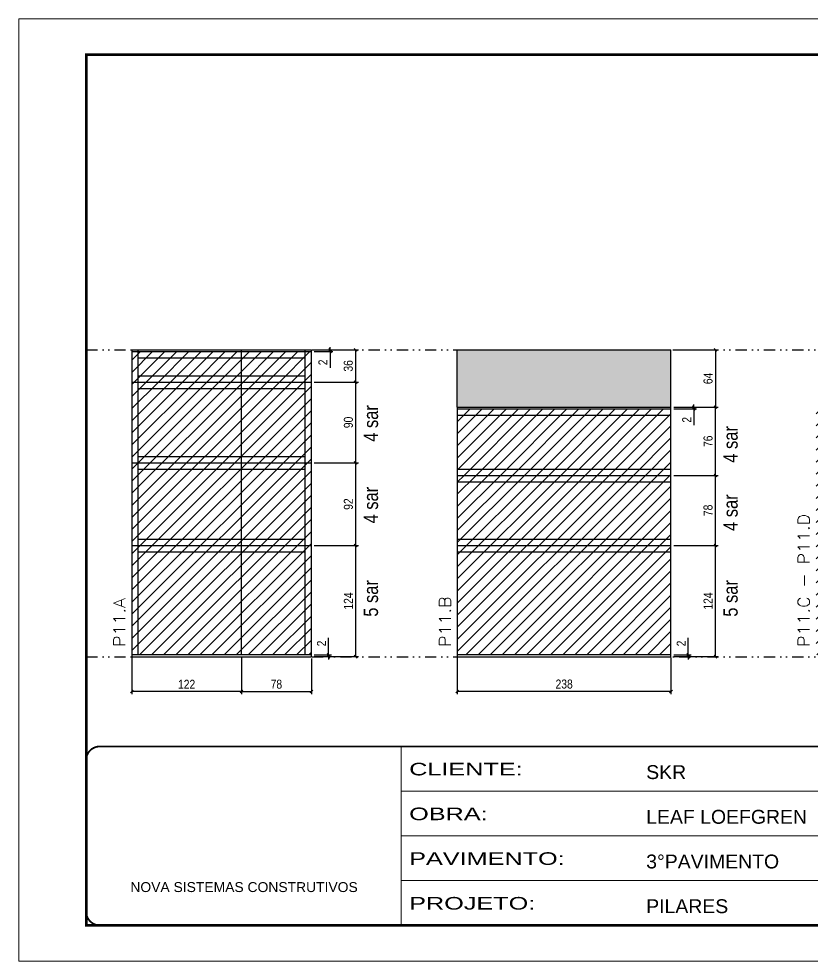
# Model space of a CAD drawing. Extents: x 14400 to 27878, y -21631 to 6985.
# Drawn here: x 19168 to 20052, y -6700 to -5650 of the extents above; entities that cross this region are included whole.
import ezdxf

# ---------------------------------------------------------------- set-up
doc = ezdxf.new("R2010")
doc.units = 0
for name, pattern in [('CONTINUO', [0]), ('DASHED', [0.75, 0.5, -0.25]), ('DIVIDE2', [0.625, 0.25, -0.125, 0, -0.125, 0, -0.125])]:
    doc.linetypes.add(name, pattern=pattern)
for name, color, linetype in [('COTA', 241, 'Continuous'), ('NOMENCLATURA', 7, 'Continuous'), ('Nível', 160, 'Continuous'), ('Painéis', 200, 'Continuous'), ('SARR_2.2x7', 40, 'Continuous')]:
    doc.layers.add(name, color=color, linetype=linetype)
for name, color, linetype, lineweight in [('Folhas', 255, 'Continuous', 9), ('Hachura', 251, 'Continuous', 9), ('SARRAFO DE PRESSAO', 251, 'DASHED', 9), ('Texto Seção', 7, 'Continuous', 15)]:
    doc.layers.add(name, color=color, linetype=linetype, lineweight=lineweight)
doc.styles.add('ARIAL', font='arial.ttf')
doc.styles.add('ARIAL_NARROW', font='ARIALN.TTF', dxfattribs={"height": 0.2})
doc.styles.add('COTA TECNICA', font='techl___.ttf', dxfattribs={"height": 10})
doc.styles.add('COTA TECNICA-50', font='techl___.ttf', dxfattribs={"height": 10})
doc.styles.add('REGUA-120', font='ROMANS.shx', dxfattribs={"height": 15})
doc.styles.add('Tecnologia', font='')
doc.styles.get('Tecnologia').set_extended_font_data('Forgotten Futurist')
doc.dimstyles.new('COTA PAINEL-50', dxfattribs={"dimtxt": 10, "dimasz": 3, "dimexe": 3, "dimexo": 3, "dimgap": 3, "dimtad": 1, "dimdec": 1, "dimzin": 12, "dimdsep": 46, "dimtxsty": 'COTA TECNICA-50', "dimblk1": 'OBLIQUE', "dimblk2": 'OBLIQUE', "dimsah": 1, "dimcen": 0.9, "dimclrd": 4, "dimclre": 4, "dimclrt": 240, "dimadec": 1, "dimazin": 3, "dimtfac": 1, "dimtdec": 1, "dimtmove": 0, "dimatfit": 3, "dimfxl": 1, "dimtolj": 1, "dimtzin": 12, "dimarcsym": 0})
doc.dimstyles.new('PAINEL', dxfattribs={"dimtxt": 10, "dimasz": 3, "dimexe": 3, "dimexo": 3, "dimgap": 3, "dimtad": 1, "dimdec": 1, "dimzin": 12, "dimdsep": 46, "dimtxsty": 'COTA TECNICA', "dimblk1": 'OBLIQUE', "dimblk2": 'OBLIQUE', "dimsah": 1, "dimcen": 0.9, "dimclrd": 4, "dimclre": 4, "dimclrt": 240, "dimadec": 1, "dimazin": 3, "dimtfac": 1, "dimtdec": 1, "dimtmove": 0, "dimatfit": 3, "dimfxl": 1, "dimtolj": 1, "dimtzin": 12, "dimarcsym": 0})

# ---------------------------------------------------------------- blocks, each defined once
blk = doc.blocks.new('9999999999')
at = {"color": 30, "linetype": 'CONTINUO'}
for p, q in [((98564.6, 34230.2), (98564.6, 34429.4)), ((98564.6, 34379.6), (99584, 34379.6)), ((98564.6, 34329.8), (99488, 34329.8)), ((98564.6, 34280), (99488, 34280))]:
    blk.add_line(p, q, dxfattribs=at)
at = {"color": 30, "linetype": 'CONTINUO', "const_width": 2}
blk.add_lwpolyline([(99584, 34230.2), (99584, 34414.4, 0.414214), (99569, 34429.4), (98229, 34429.4, 0.414214), (98214, 34414.4), (98214, 34245.2, 0.414214), (98229, 34230.2), (99584, 34230.2)], format="xyb", dxfattribs=at)
at = {"layer": 'Folhas'}
blk.add_lwpolyline([(98139, 34190.2), (99624, 34190.2), (99624, 35240.2), (98139, 35240.2)], close=True, dxfattribs=at)
at = {"layer": 'Folhas', "color": 30, "const_width": 3}
blk.add_lwpolyline([(98214, 34230.2), (99584, 34230.2), (99584, 35200.2), (98214, 35200.2)], close=True, dxfattribs=at)
at = {"color": 7, "linetype": 'Continuous', "ltscale": 5, "style": 'ARIAL'}
for s, height, p in [('SKR', 15.48, (98837.7, 34393.1)), ('LEAF LOEFGREN', 15.483, (98837.7, 34343.3)), ('3°PAVIMENTO', 15.483, (98837.7, 34293.5)), ('NOVA SISTEMAS CONSTRUTIVOS', 11.059, (98263.2, 34267.2)), ('PILARES', 15.48, (98837.7, 34243.7))]:
    blk.add_text(s, height=height, dxfattribs=at).set_placement(p)
at = {"layer": 'Folhas', "color": 7, "style": 'Tecnologia', "width": 1.5}
for s, p in [('CLIENTE:', (98573.7, 34397.2)), ('OBRA:', (98573.7, 34347.3)), ('PAVIMENTO:', (98573.7, 34297.5)), ('PROJETO:', (98573.7, 34247.7))]:
    blk.add_text(s, height=14, dxfattribs=at).set_placement(p)
blk = doc.blocks.new('_Oblique')
at = {"color": 0, "linetype": 'ByBlock', "lineweight": -2}
blk.add_line((-0.5, -0.5), (0.5, 0.5), dxfattribs=at)
blk = doc.blocks.new('*D1324')
at = {"layer": 'COTA', "color": 4, "lineweight": -2, "transparency": 16777216}
for p, q in [((19294.3, -6361.3), (19294.3, -6402.1)), ((19416.3, -6361.3), (19416.3, -6402.1)), ((19416.3, -6399.1), (19294.3, -6399.1))]:
    blk.add_line(p, q, dxfattribs=at)
at = {"layer": 'Defpoints', "color": 0, "transparency": 16777216}
for p in [(19294.3, -6358.3), (19416.3, -6358.3), (19294.3, -6399.1)]:
    blk.add_point(p, dxfattribs=at)
at = {"layer": 'COTA', "color": 4, "lineweight": -2, "transparency": 16777216, "xscale": 3, "yscale": 3, "zscale": 3, "rotation": 180}
blk.add_blockref('_Oblique', (19294.3, -6399.1), dxfattribs=at)
at = {"layer": 'COTA', "color": 4, "lineweight": -2, "transparency": 16777216, "xscale": 3, "yscale": 3, "zscale": 3}
blk.add_blockref('_Oblique', (19416.3, -6399.1), dxfattribs=at)
at = {"layer": 'COTA', "color": 240, "transparency": 16777216, "insert": (19355.3, -6391.1), "char_height": 10, "attachment_point": 5, "style": 'COTA TECNICA'}
blk.add_mtext('\\A1;122', dxfattribs=at)
blk = doc.blocks.new('*D1325')
at = {"layer": 'COTA', "color": 4, "lineweight": -2, "transparency": 16777216}
for p, q in [((19513.5, -6358.3), (19513.5, -6339.5)), ((19497.3, -6358.3), (19516.5, -6358.3)), ((19497.3, -6360.3), (19516.5, -6360.3)), ((19513.5, -6360.3), (19513.5, -6358.3)), ((19513.5, -6360.3), (19513.5, -6363.3))]:
    blk.add_line(p, q, dxfattribs=at)
at = {"layer": 'Defpoints', "color": 0, "transparency": 16777216}
for p in [(19494.3, -6358.3), (19494.3, -6360.3), (19513.5, -6360.3)]:
    blk.add_point(p, dxfattribs=at)
at = {"layer": 'COTA', "color": 4, "lineweight": -2, "transparency": 16777216, "xscale": 3, "yscale": 3, "zscale": 3}
for p, rotation in [((19513.5, -6358.3), 270), ((19513.5, -6360.3), 90)]:
    blk.add_blockref('_Oblique', p, dxfattribs=dict(at, rotation=rotation))
at = {"layer": 'COTA', "color": 240, "transparency": 16777216, "insert": (19505.5, -6345.6), "char_height": 10, "attachment_point": 5, "rotation": 90, "style": 'COTA TECNICA-50'}
blk.add_mtext('\\A1;2', dxfattribs=at)
blk = doc.blocks.new('*D1326')
at = {"layer": 'COTA', "color": 4, "lineweight": -2, "transparency": 16777216}
for p, q in [((19497.3, -6144.3), (19546.6, -6144.3)), ((19543.6, -6236.3), (19543.6, -6144.3)), ((19497.3, -6236.3), (19546.6, -6236.3))]:
    blk.add_line(p, q, dxfattribs=at)
at = {"layer": 'Defpoints', "color": 0, "transparency": 16777216}
for p in [(19494.3, -6144.3), (19543.6, -6144.3), (19494.3, -6236.3)]:
    blk.add_point(p, dxfattribs=at)
at = {"layer": 'COTA', "color": 4, "lineweight": -2, "transparency": 16777216, "xscale": 3, "yscale": 3, "zscale": 3}
for p, rotation in [((19543.6, -6144.3), 90), ((19543.6, -6236.3), 270)]:
    blk.add_blockref('_Oblique', p, dxfattribs=dict(at, rotation=rotation))
at = {"layer": 'COTA', "color": 240, "transparency": 16777216, "insert": (19535.5, -6190.3), "char_height": 10, "attachment_point": 5, "rotation": 90, "style": 'COTA TECNICA-50'}
blk.add_mtext('\\A1;92', dxfattribs=at)
blk = doc.blocks.new('*D1327')
at = {"layer": 'COTA', "color": 4, "linetype": 'ByBlock', "lineweight": -2, "transparency": 16777216}
for p, q in [((19497.3, -6236.3), (19546.6, -6236.3)), ((19543.6, -6360.3), (19543.6, -6236.3)), ((19497.3, -6360.3), (19546.6, -6360.3))]:
    blk.add_line(p, q, dxfattribs=at)
at = {"layer": 'Defpoints', "color": 0, "linetype": 'ByBlock', "transparency": 16777216}
for p in [(19494.3, -6236.3), (19543.6, -6236.3), (19494.3, -6360.3)]:
    blk.add_point(p, dxfattribs=at)
at = {"layer": 'COTA', "color": 4, "linetype": 'ByBlock', "lineweight": -2, "transparency": 16777216, "xscale": 3, "yscale": 3, "zscale": 3}
for p, rotation in [((19543.6, -6236.3), 90), ((19543.6, -6360.3), 270)]:
    blk.add_blockref('_Oblique', p, dxfattribs=dict(at, rotation=rotation))
at = {"layer": 'COTA', "color": 240, "linetype": 'ByBlock', "transparency": 16777216, "insert": (19535.5, -6298.3), "char_height": 10, "attachment_point": 5, "rotation": 90, "style": 'COTA TECNICA'}
blk.add_mtext('\\A1;124', dxfattribs=at)
blk = doc.blocks.new('*D1328')
at = {"layer": 'COTA', "color": 4, "linetype": 'ByBlock', "lineweight": -2, "transparency": 16777216}
for p, q in [((19497.3, -6236.3), (19546.6, -6236.3)), ((19543.6, -6360.3), (19543.6, -6236.3)), ((19497.3, -6360.3), (19546.6, -6360.3))]:
    blk.add_line(p, q, dxfattribs=at)
at = {"layer": 'Defpoints', "color": 0, "linetype": 'ByBlock', "transparency": 16777216}
for p in [(19494.3, -6236.3), (19543.6, -6236.3), (19494.3, -6360.3)]:
    blk.add_point(p, dxfattribs=at)
at = {"layer": 'COTA', "color": 4, "linetype": 'ByBlock', "lineweight": -2, "transparency": 16777216, "xscale": 3, "yscale": 3, "zscale": 3}
for p, rotation in [((19543.6, -6236.3), 90), ((19543.6, -6360.3), 270)]:
    blk.add_blockref('_Oblique', p, dxfattribs=dict(at, rotation=rotation))
at = {"layer": 'COTA', "color": 240, "linetype": 'ByBlock', "transparency": 16777216, "insert": (19535.5, -6298.3), "char_height": 10, "attachment_point": 5, "rotation": 90, "style": 'COTA TECNICA'}
blk.add_mtext('\\A1;124', dxfattribs=at)
blk = doc.blocks.new('*D1329')
at = {"layer": 'COTA', "color": 4, "lineweight": -2, "transparency": 16777216}
for p, q in [((19656.8, -6361.3), (19656.8, -6402.1)), ((19894.8, -6361.3), (19894.8, -6402.1)), ((19894.8, -6399.1), (19656.8, -6399.1))]:
    blk.add_line(p, q, dxfattribs=at)
at = {"layer": 'Defpoints', "color": 0, "transparency": 16777216}
for p in [(19656.8, -6358.3), (19894.8, -6358.3), (19656.8, -6399.1)]:
    blk.add_point(p, dxfattribs=at)
at = {"layer": 'COTA', "color": 4, "lineweight": -2, "transparency": 16777216, "xscale": 3, "yscale": 3, "zscale": 3, "rotation": 180}
blk.add_blockref('_Oblique', (19656.8, -6399.1), dxfattribs=at)
at = {"layer": 'COTA', "color": 4, "lineweight": -2, "transparency": 16777216, "xscale": 3, "yscale": 3, "zscale": 3}
blk.add_blockref('_Oblique', (19894.8, -6399.1), dxfattribs=at)
at = {"layer": 'COTA', "color": 240, "transparency": 16777216, "insert": (19775.8, -6390.9), "char_height": 10, "attachment_point": 5, "style": 'COTA TECNICA'}
blk.add_mtext('\\A1;238', dxfattribs=at)
blk = doc.blocks.new('*D1330')
at = {"layer": 'COTA', "color": 4, "lineweight": -2, "transparency": 16777216}
for p, q in [((19914.1, -6358.3), (19914.1, -6339.5)), ((19897.8, -6358.3), (19917.1, -6358.3)), ((19897.8, -6360.3), (19917.1, -6360.3)), ((19914.1, -6360.3), (19914.1, -6358.3)), ((19914.1, -6360.3), (19914.1, -6363.3))]:
    blk.add_line(p, q, dxfattribs=at)
at = {"layer": 'Defpoints', "color": 0, "transparency": 16777216}
for p in [(19894.8, -6358.3), (19894.8, -6360.3), (19914.1, -6360.3)]:
    blk.add_point(p, dxfattribs=at)
at = {"layer": 'COTA', "color": 4, "lineweight": -2, "transparency": 16777216, "xscale": 3, "yscale": 3, "zscale": 3}
for p, rotation in [((19914.1, -6358.3), 270), ((19914.1, -6360.3), 90)]:
    blk.add_blockref('_Oblique', p, dxfattribs=dict(at, rotation=rotation))
at = {"layer": 'COTA', "color": 240, "transparency": 16777216, "insert": (19906.1, -6345.6), "char_height": 10, "attachment_point": 5, "rotation": 90, "style": 'COTA TECNICA-50'}
blk.add_mtext('\\A1;2', dxfattribs=at)
blk = doc.blocks.new('*D1331')
at = {"layer": 'COTA', "color": 4, "linetype": 'ByBlock', "lineweight": -2, "transparency": 16777216}
for p, q in [((19897.8, -6236.3), (19947.2, -6236.3)), ((19944.2, -6360.3), (19944.2, -6236.3)), ((19897.8, -6360.3), (19947.2, -6360.3))]:
    blk.add_line(p, q, dxfattribs=at)
at = {"layer": 'Defpoints', "color": 0, "linetype": 'ByBlock', "transparency": 16777216}
for p in [(19894.8, -6236.3), (19944.2, -6236.3), (19894.8, -6360.3)]:
    blk.add_point(p, dxfattribs=at)
at = {"layer": 'COTA', "color": 4, "linetype": 'ByBlock', "lineweight": -2, "transparency": 16777216, "xscale": 3, "yscale": 3, "zscale": 3}
for p, rotation in [((19944.2, -6236.3), 90), ((19944.2, -6360.3), 270)]:
    blk.add_blockref('_Oblique', p, dxfattribs=dict(at, rotation=rotation))
at = {"layer": 'COTA', "color": 240, "linetype": 'ByBlock', "transparency": 16777216, "insert": (19936.1, -6298.3), "char_height": 10, "attachment_point": 5, "rotation": 90, "style": 'COTA TECNICA'}
blk.add_mtext('\\A1;124', dxfattribs=at)
blk = doc.blocks.new('*D1332')
at = {"layer": 'COTA', "color": 4, "linetype": 'ByBlock', "lineweight": -2, "transparency": 16777216}
for p, q in [((19897.8, -6236.3), (19947.2, -6236.3)), ((19944.2, -6360.3), (19944.2, -6236.3)), ((19897.8, -6360.3), (19947.2, -6360.3))]:
    blk.add_line(p, q, dxfattribs=at)
at = {"layer": 'Defpoints', "color": 0, "linetype": 'ByBlock', "transparency": 16777216}
for p in [(19894.8, -6236.3), (19944.2, -6236.3), (19894.8, -6360.3)]:
    blk.add_point(p, dxfattribs=at)
at = {"layer": 'COTA', "color": 4, "linetype": 'ByBlock', "lineweight": -2, "transparency": 16777216, "xscale": 3, "yscale": 3, "zscale": 3}
for p, rotation in [((19944.2, -6236.3), 90), ((19944.2, -6360.3), 270)]:
    blk.add_blockref('_Oblique', p, dxfattribs=dict(at, rotation=rotation))
at = {"layer": 'COTA', "color": 240, "linetype": 'ByBlock', "transparency": 16777216, "insert": (19936.1, -6298.3), "char_height": 10, "attachment_point": 5, "rotation": 90, "style": 'COTA TECNICA'}
blk.add_mtext('\\A1;124', dxfattribs=at)
blk = doc.blocks.new('*D1337')
at = {"layer": 'COTA', "color": 4, "lineweight": -2, "transparency": 16777216}
for p, q in [((19416.3, -6361.3), (19416.3, -6402.1)), ((19494.3, -6362.3), (19494.3, -6402.1)), ((19416.3, -6399.1), (19494.3, -6399.1))]:
    blk.add_line(p, q, dxfattribs=at)
at = {"layer": 'Defpoints', "color": 0, "transparency": 16777216}
for p in [(19416.3, -6358.3), (19494.3, -6359.3), (19494.3, -6399.1)]:
    blk.add_point(p, dxfattribs=at)
at = {"layer": 'COTA', "color": 4, "lineweight": -2, "transparency": 16777216, "xscale": 3, "yscale": 3, "zscale": 3, "rotation": 180}
blk.add_blockref('_Oblique', (19416.3, -6399.1), dxfattribs=at)
at = {"layer": 'COTA', "color": 4, "lineweight": -2, "transparency": 16777216, "xscale": 3, "yscale": 3, "zscale": 3}
blk.add_blockref('_Oblique', (19494.3, -6399.1), dxfattribs=at)
at = {"layer": 'COTA', "color": 240, "transparency": 16777216, "insert": (19455.3, -6391), "char_height": 10, "attachment_point": 5, "style": 'COTA TECNICA'}
blk.add_mtext('\\A1;78', dxfattribs=at)
blk = doc.blocks.new('*D1372')
at = {"layer": 'COTA', "color": 4, "lineweight": -2, "transparency": 16777216}
for p, q in [((19497.3, -6054.3), (19546.6, -6054.3)), ((19543.6, -6144.3), (19543.6, -6054.3)), ((19497.3, -6144.3), (19546.6, -6144.3))]:
    blk.add_line(p, q, dxfattribs=at)
at = {"layer": 'Defpoints', "color": 0, "transparency": 16777216}
for p in [(19494.3, -6054.3), (19543.6, -6054.3), (19494.3, -6144.3)]:
    blk.add_point(p, dxfattribs=at)
at = {"layer": 'COTA', "color": 4, "lineweight": -2, "transparency": 16777216, "xscale": 3, "yscale": 3, "zscale": 3}
for p, rotation in [((19543.6, -6054.3), 90), ((19543.6, -6144.3), 270)]:
    blk.add_blockref('_Oblique', p, dxfattribs=dict(at, rotation=rotation))
at = {"layer": 'COTA', "color": 240, "transparency": 16777216, "insert": (19535.5, -6099.3), "char_height": 10, "attachment_point": 5, "rotation": 90, "style": 'COTA TECNICA'}
blk.add_mtext('\\A1;90', dxfattribs=at)
blk = doc.blocks.new('*D2083')
at = {"layer": 'COTA', "color": 4, "lineweight": -2, "transparency": 16777216}
for p, q in [((19497.3, -6018.3), (19546.6, -6018.3)), ((19543.6, -6054.3), (19543.6, -6018.3)), ((19497.3, -6054.3), (19546.6, -6054.3))]:
    blk.add_line(p, q, dxfattribs=at)
at = {"layer": 'Defpoints', "color": 0, "transparency": 16777216}
for p in [(19494.3, -6018.3), (19543.6, -6018.3), (19494.3, -6054.3)]:
    blk.add_point(p, dxfattribs=at)
at = {"layer": 'COTA', "color": 4, "lineweight": -2, "transparency": 16777216, "xscale": 3, "yscale": 3, "zscale": 3}
for p, rotation in [((19543.6, -6018.3), 90), ((19543.6, -6054.3), 270)]:
    blk.add_blockref('_Oblique', p, dxfattribs=dict(at, rotation=rotation))
at = {"layer": 'COTA', "color": 240, "transparency": 16777216, "insert": (19535.4, -6036.3), "char_height": 10, "attachment_point": 5, "rotation": 90, "style": 'COTA TECNICA'}
blk.add_mtext('\\A1;36', dxfattribs=at)
blk = doc.blocks.new('*D2084')
at = {"layer": 'COTA', "color": 4, "lineweight": -2, "transparency": 16777216}
for p, q in [((19897.8, -6158.3), (19947.2, -6158.3)), ((19944.2, -6236.3), (19944.2, -6158.3)), ((19897.8, -6236.3), (19947.2, -6236.3))]:
    blk.add_line(p, q, dxfattribs=at)
at = {"layer": 'Defpoints', "color": 0, "transparency": 16777216}
for p in [(19894.8, -6158.3), (19944.2, -6158.3), (19894.8, -6236.3)]:
    blk.add_point(p, dxfattribs=at)
at = {"layer": 'COTA', "color": 4, "lineweight": -2, "transparency": 16777216, "xscale": 3, "yscale": 3, "zscale": 3}
for p, rotation in [((19944.2, -6158.3), 90), ((19944.2, -6236.3), 270)]:
    blk.add_blockref('_Oblique', p, dxfattribs=dict(at, rotation=rotation))
at = {"layer": 'COTA', "color": 240, "transparency": 16777216, "insert": (19936.1, -6197.3), "char_height": 10, "attachment_point": 5, "rotation": 90, "style": 'COTA TECNICA'}
blk.add_mtext('\\A1;78', dxfattribs=at)
blk = doc.blocks.new('*D2085')
at = {"layer": 'COTA', "color": 4, "lineweight": -2, "transparency": 16777216}
for p, q in [((19897.8, -6082.3), (19947.2, -6082.3)), ((19944.2, -6158.3), (19944.2, -6082.3)), ((19897.8, -6158.3), (19947.2, -6158.3))]:
    blk.add_line(p, q, dxfattribs=at)
at = {"layer": 'Defpoints', "color": 0, "transparency": 16777216}
for p in [(19894.8, -6082.3), (19944.2, -6082.3), (19894.8, -6158.3)]:
    blk.add_point(p, dxfattribs=at)
at = {"layer": 'COTA', "color": 4, "lineweight": -2, "transparency": 16777216, "xscale": 3, "yscale": 3, "zscale": 3}
for p, rotation in [((19944.2, -6082.3), 90), ((19944.2, -6158.3), 270)]:
    blk.add_blockref('_Oblique', p, dxfattribs=dict(at, rotation=rotation))
at = {"layer": 'COTA', "color": 240, "transparency": 16777216, "insert": (19936.1, -6120.3), "char_height": 10, "attachment_point": 5, "rotation": 90, "style": 'COTA TECNICA'}
blk.add_mtext('\\A1;76', dxfattribs=at)
blk = doc.blocks.new('*D2319')
at = {"layer": 'COTA', "color": 4, "lineweight": -2, "transparency": 16777216}
for p, q in [((19515.1, -6018.3), (19515.1, -6015.3)), ((19497.3, -6018.3), (19518.1, -6018.3)), ((19497.3, -6020.3), (19518.1, -6020.3)), ((19515.1, -6018.3), (19515.1, -6020.3)), ((19515.1, -6020.3), (19515.1, -6038.4))]:
    blk.add_line(p, q, dxfattribs=at)
at = {"layer": 'Defpoints', "color": 0, "transparency": 16777216}
for p in [(19494.3, -6018.3), (19494.3, -6020.3), (19515.1, -6020.3)]:
    blk.add_point(p, dxfattribs=at)
at = {"layer": 'COTA', "color": 4, "lineweight": -2, "transparency": 16777216, "xscale": 3, "yscale": 3, "zscale": 3}
for p, rotation in [((19515.1, -6018.3), 270), ((19515.1, -6020.3), 90)]:
    blk.add_blockref('_Oblique', p, dxfattribs=dict(at, rotation=rotation))
at = {"layer": 'COTA', "color": 240, "transparency": 16777216, "insert": (19507.1, -6032.4), "char_height": 10, "attachment_point": 5, "rotation": 90, "style": 'COTA TECNICA'}
blk.add_mtext('\\A1;2', dxfattribs=at)
blk = doc.blocks.new('*D2320')
at = {"layer": 'COTA', "color": 4, "lineweight": -2, "transparency": 16777216}
for p, q in [((19897.8, -6018.3), (19947.2, -6018.3)), ((19944.2, -6018.3), (19944.2, -6082.3)), ((19897.8, -6082.3), (19947.2, -6082.3))]:
    blk.add_line(p, q, dxfattribs=at)
at = {"layer": 'Defpoints', "color": 0, "transparency": 16777216}
for p in [(19894.8, -6018.3), (19894.8, -6082.3), (19944.2, -6082.3)]:
    blk.add_point(p, dxfattribs=at)
at = {"layer": 'COTA', "color": 4, "lineweight": -2, "transparency": 16777216, "xscale": 3, "yscale": 3, "zscale": 3}
for p, rotation in [((19944.2, -6018.3), 90), ((19944.2, -6082.3), 270)]:
    blk.add_blockref('_Oblique', p, dxfattribs=dict(at, rotation=rotation))
at = {"layer": 'COTA', "color": 240, "transparency": 16777216, "insert": (19936.1, -6050.3), "char_height": 10, "attachment_point": 5, "rotation": 90, "style": 'COTA TECNICA'}
blk.add_mtext('\\A1;64', dxfattribs=at)
blk = doc.blocks.new('*D2321')
at = {"layer": 'COTA', "color": 4, "lineweight": -2, "transparency": 16777216}
for p, q in [((19920.3, -6082.3), (19920.3, -6079.3)), ((19897.8, -6082.3), (19923.3, -6082.3)), ((19897.8, -6084.3), (19923.3, -6084.3)), ((19920.3, -6082.3), (19920.3, -6084.3)), ((19920.3, -6084.3), (19920.3, -6102.4))]:
    blk.add_line(p, q, dxfattribs=at)
at = {"layer": 'Defpoints', "color": 0, "transparency": 16777216}
for p in [(19894.8, -6082.3), (19894.8, -6084.3), (19920.3, -6084.3)]:
    blk.add_point(p, dxfattribs=at)
at = {"layer": 'COTA', "color": 4, "lineweight": -2, "transparency": 16777216, "xscale": 3, "yscale": 3, "zscale": 3}
for p, rotation in [((19920.3, -6082.3), 270), ((19920.3, -6084.3), 90)]:
    blk.add_blockref('_Oblique', p, dxfattribs=dict(at, rotation=rotation))
at = {"layer": 'COTA', "color": 240, "transparency": 16777216, "insert": (19912.3, -6096.4), "char_height": 10, "attachment_point": 5, "rotation": 90, "style": 'COTA TECNICA'}
blk.add_mtext('\\A1;2', dxfattribs=at)

msp = doc.modelspace()

# ---------------------------------------------------------------- hatches: boundary and pattern name
at = {"layer": 'COTA'}
h = msp.add_hatch(dxfattribs=at)
h.set_pattern_fill('AR-CONC', color=256, scale=0.03)
h.paths.add_polyline_path([(19894.8, -6018.32), (19656.8, -6018.32), (19656.8, -6082.32), (19894.8, -6082.32)])
at = {"layer": 'Hachura', "linetype": 'ByBlock'}
h = msp.add_hatch(dxfattribs=at)
h.set_pattern_fill('ANSI31', color=256, scale=3)
h.paths.add_polyline_path([(19416.25, -6020.32), (19294.25, -6020.32), (19294.25, -6054.32), (19416.25, -6054.32)])
h.paths.add_polyline_path([(19494.25, -6020.32), (19416.25, -6020.32), (19416.25, -6054.32), (19494.25, -6054.32)])
h.paths.add_polyline_path([(19894.8, -6084.32), (19656.8, -6084.32), (19656.8, -6158.32), (19894.8, -6158.32)])
h.paths.add_polyline_path([(20075.38, -6082.34), (20056.38, -6082.34), (20056.38, -6208.32), (20075.38, -6208.32)])
h.paths.add_polyline_path([(20332.19, -6084.32), (20210.19, -6084.32), (20210.19, -6168.32), (20332.19, -6168.32)])
h.paths.add_polyline_path([(20470.19, -6084.32), (20332.19, -6084.32), (20332.19, -6168.32), (20470.19, -6168.32)])
h = msp.add_hatch(dxfattribs=at)
h.set_pattern_fill('ANSI31', color=256, scale=3)
h.paths.add_polyline_path([(19416.25, -6054.32), (19294.25, -6054.32), (19294.25, -6144.32), (19416.25, -6144.32)])
h.paths.add_polyline_path([(19416.25, -6144.32), (19494.25, -6144.32), (19494.25, -6054.32), (19416.25, -6054.32)])
h.paths.add_polyline_path([(19494.25, -6236.32), (19494.25, -6144.32), (19416.25, -6144.32), (19416.25, -6236.32)])
h.paths.add_polyline_path([(19416.25, -6236.32), (19416.25, -6144.32), (19294.25, -6144.32), (19294.25, -6236.32)])
h.paths.add_polyline_path([(19294.25, -6358.32), (19416.25, -6358.32), (19416.25, -6236.32), (19294.25, -6236.32)])
h.paths.add_polyline_path([(19494.25, -6236.32), (19416.25, -6236.32), (19416.25, -6358.32), (19494.25, -6358.32)])
h.paths.add_polyline_path([(19894.8, -6358.32), (19894.8, -6236.32), (19656.8, -6236.32), (19656.8, -6358.32)])
h.paths.add_polyline_path([(19894.8, -6236.32), (19894.8, -6158.32), (19656.8, -6158.32), (19656.8, -6236.32)])
h.paths.add_polyline_path([(20075.38, -6208.34), (20056.38, -6208.34), (20056.38, -6358.32), (20075.38, -6358.32)])
h.paths.add_polyline_path([(20332.19, -6236.32), (20332.19, -6168.32), (20210.19, -6168.32), (20210.19, -6236.32)])
h.paths.add_polyline_path([(20470.19, -6236.32), (20470.19, -6168.32), (20332.19, -6168.32), (20332.19, -6236.32)])
h.paths.add_polyline_path([(20470.19, -6358.32), (20470.19, -6236.32), (20332.19, -6236.32), (20332.19, -6358.32)])
h.paths.add_polyline_path([(20332.19, -6358.32), (20332.19, -6236.32), (20210.19, -6236.32), (20210.19, -6358.32)])

# ---------------------------------------------------------------- linework, layer by layer
at = {"layer": 'COTA'}
for p, q in [((19656.8, -6018.32), (19894.8, -6018.32)), ((19656.8, -6082.32), (19656.8, -6018.32)), ((19894.8, -6082.32), (19894.8, -6018.32))]:
    msp.add_line(p, q, dxfattribs=at)
at = {"layer": 'Nível', "color": 4, "linetype": 'DIVIDE2', "ltscale": 50}
for p, q in [((19243.47, -6018.32), (20613.47, -6018.32)), ((19243.47, -6360.32), (20613.47, -6360.32))]:
    msp.add_line(p, q, dxfattribs=at)
at = {"layer": 'Painéis'}
for p, q in [((19294.25, -6018.32), (19294.25, -6358.32)), ((19294.25, -6018.32), (19494.25, -6018.32)), ((19294.25, -6020.32), (19494.25, -6020.32)), ((19416.25, -6018.32), (19416.25, -6358.32)), ((19494.25, -6358.32), (19494.25, -6018.32)), ((19294.25, -6054.32), (19494.25, -6054.32)), ((19656.8, -6082.32), (19656.8, -6358.32)), ((19656.8, -6082.32), (19894.8, -6082.32)), ((19656.8, -6084.32), (19894.8, -6084.32)), ((19894.8, -6358.32), (19894.8, -6082.32)), ((19294.25, -6144.32), (19494.25, -6144.32)), ((19656.8, -6158.32), (19894.8, -6158.32)), ((19294.25, -6236.32), (19494.25, -6236.32)), ((19656.8, -6236.32), (19894.8, -6236.32))]:
    msp.add_line(p, q, dxfattribs=at)
for points in [[(19494.25, -6358.32), (19294.25, -6358.32), (19294.25, -6360.32), (19494.25, -6360.32)], [(19894.8, -6358.32), (19656.8, -6358.32), (19656.8, -6360.32), (19894.8, -6360.32)]]:
    msp.add_lwpolyline(points, close=True, dxfattribs=at)
at = {"layer": 'SARR_2.2x7'}
for p, q in [((19301.25, -6054.32), (19301.25, -6018.32)), ((19487.25, -6054.32), (19487.25, -6018.32)), ((19301.25, -6027.32), (19416.25, -6027.32)), ((19416.25, -6027.32), (19487.25, -6027.32)), ((19301.25, -6047.32), (19416.25, -6047.32)), ((19416.25, -6047.32), (19487.25, -6047.32)), ((19301.25, -6236.32), (19301.25, -6054.32)), ((19487.25, -6236.32), (19487.25, -6054.32)), ((19301.25, -6061.32), (19416.25, -6061.32)), ((19416.25, -6061.32), (19487.25, -6061.32)), ((19656.8, -6091.32), (19894.8, -6091.32)), ((19301.25, -6137.32), (19416.25, -6137.32)), ((19416.25, -6137.32), (19487.25, -6137.32)), ((19301.25, -6151.32), (19416.25, -6151.32)), ((19416.25, -6151.32), (19487.25, -6151.32)), ((19656.8, -6151.32), (19894.8, -6151.32)), ((19656.8, -6165.32), (19894.8, -6165.32)), ((19301.25, -6229.32), (19416.25, -6229.32)), ((19301.25, -6358.32), (19301.25, -6236.32)), ((19416.25, -6229.32), (19487.25, -6229.32)), ((19487.25, -6358.32), (19487.25, -6236.32)), ((19656.8, -6229.32), (19894.8, -6229.32)), ((19301.25, -6243.32), (19416.25, -6243.32)), ((19416.25, -6243.32), (19487.25, -6243.32)), ((19656.8, -6243.32), (19894.8, -6243.32))]:
    msp.add_line(p, q, dxfattribs=at)

# ---------------------------------------------------------------- block references
at = {"layer": 'SARRAFO DE PRESSAO', "color": 6, "linetype": 'ByBlock'}
msp.add_blockref('9999999999', (-78970.51, -40889.8), dxfattribs=at)

# ---------------------------------------------------------------- texts
at = {"layer": 'NOMENCLATURA', "style": 'ARIAL_NARROW'}
for s, p in [('4 sar', (19568.5, -6120.85)), ('4 sar', (19969.04, -6144.2)), ('4 sar', (19568.5, -6211.85)), ('4 sar', (19969.04, -6220.2)), ('5 sar', (19568.5, -6315.8)), ('5 sar', (19969.04, -6315.8))]:
    msp.add_text(s, height=16, rotation=90, dxfattribs=at).set_placement(p)
at = {"layer": 'Texto Seção', "style": 'REGUA-120', "width": 1.1}
for s, p in [('P11.C - P11.D', (20049.13, -6349.55)), ('P11.A', (19287, -6349.55)), ('P11.B', (19649.55, -6349.55))]:
    msp.add_text(s, height=13, rotation=90, dxfattribs=at).set_placement(p)

# ---------------------------------------------------------------- dimensions: what is measured, and where the dimension line sits
at = {"layer": 'COTA'}
for base, p1, p2, dimstyle, picture, middle in [((19515.14, -6020.32), (19494.25, -6018.32), (19494.25, -6020.32), 'PAINEL', '*D2319', (19507.14, -6032.37)), ((19543.62, -6018.32), (19494.25, -6054.32), (19494.25, -6018.32), 'PAINEL', '*D2083', (19535.4, -6036.32)), ((19944.17, -6082.32), (19894.8, -6018.32), (19894.8, -6082.32), 'PAINEL', '*D2320', (19936.06, -6050.32)), ((19543.62, -6054.32), (19494.25, -6144.32), (19494.25, -6054.32), 'PAINEL', '*D1372', (19535.49, -6099.32)), ((19920.3, -6084.32), (19894.8, -6082.32), (19894.8, -6084.32), 'PAINEL', '*D2321', (19912.3, -6096.37)), ((19543.62, -6144.32), (19494.25, -6236.32), (19494.25, -6144.32), 'COTA PAINEL-50', '*D1326', (19535.53, -6190.32)), ((19944.17, -6158.32), (19894.8, -6236.32), (19894.8, -6158.32), 'PAINEL', '*D2084', (19936.07, -6197.32))]:
    dim = msp.add_linear_dim(base=base, p1=p1, p2=p2, angle=90, dimstyle=dimstyle, dxfattribs=at)
    dim.commit()
    dim.dimension.update_dxf_attribs({"geometry": picture, "text_midpoint": middle})
for base, p1, p2, angle, override, picture, middle in [((19944.17, -6082.32), (19894.8, -6158.32), (19894.8, -6082.32), 90, {"dimtmove": 1}, '*D2085', (19936.06, -6120.32)), ((19294.25, -6399.14), (19416.25, -6358.32), (19294.25, -6358.32), 180, {"dimarcsym": 2}, '*D1324', (19355.25, -6391.08)), ((19656.8, -6399.14), (19894.8, -6358.32), (19656.8, -6358.32), 180, {"dimarcsym": 2}, '*D1329', (19775.8, -6390.9))]:
    dim = msp.add_linear_dim(base=base, p1=p1, p2=p2, angle=angle, dimstyle='PAINEL', override=override, dxfattribs=at)
    dim.commit()
    dim.dimension.update_dxf_attribs({"geometry": picture, "text_midpoint": middle})
at = {"layer": 'COTA', "linetype": 'ByBlock'}
for p1, p2, picture, middle in [((19494.25, -6360.32), (19494.25, -6236.32), '*D1327', (19535.55, -6298.32)), ((19494.25, -6360.32), (19494.25, -6236.32), '*D1328', (19535.55, -6298.32)), ((19894.8, -6360.32), (19894.8, -6236.32), '*D1331', (19936.09, -6298.32)), ((19894.8, -6360.32), (19894.8, -6236.32), '*D1332', (19936.09, -6298.32))]:
    dim = msp.add_aligned_dim(p1=p1, p2=p2, distance=-49.37, dimstyle='PAINEL', dxfattribs=at)
    dim.commit()
    dim.dimension.update_dxf_attribs({"geometry": picture, "text_midpoint": middle})
at = {"layer": 'COTA'}
for base, p1, p2, picture, middle in [((19513.51, -6360.32), (19494.25, -6358.32), (19494.25, -6360.32), '*D1325', (19513.51, -6345.57)), ((19914.06, -6360.32), (19894.8, -6358.32), (19894.8, -6360.32), '*D1330', (19914.06, -6345.57))]:
    dim = msp.add_linear_dim(base=base, p1=p1, p2=p2, angle=90, dimstyle='COTA PAINEL-50', dxfattribs=at)
    dim.commit()
    dim.dimension.update_dxf_attribs({"geometry": picture, "text_midpoint": middle, "dimtype": 160})
dim = msp.add_linear_dim(base=(19494.25, -6399.14), p1=(19416.25, -6358.32), p2=(19494.25, -6359.32), dimstyle='PAINEL', dxfattribs=at)
dim.commit()
dim.dimension.update_dxf_attribs({"geometry": '*D1337', "text_midpoint": (19455.25, -6391.04)})

doc.saveas('drawing.dxf')
